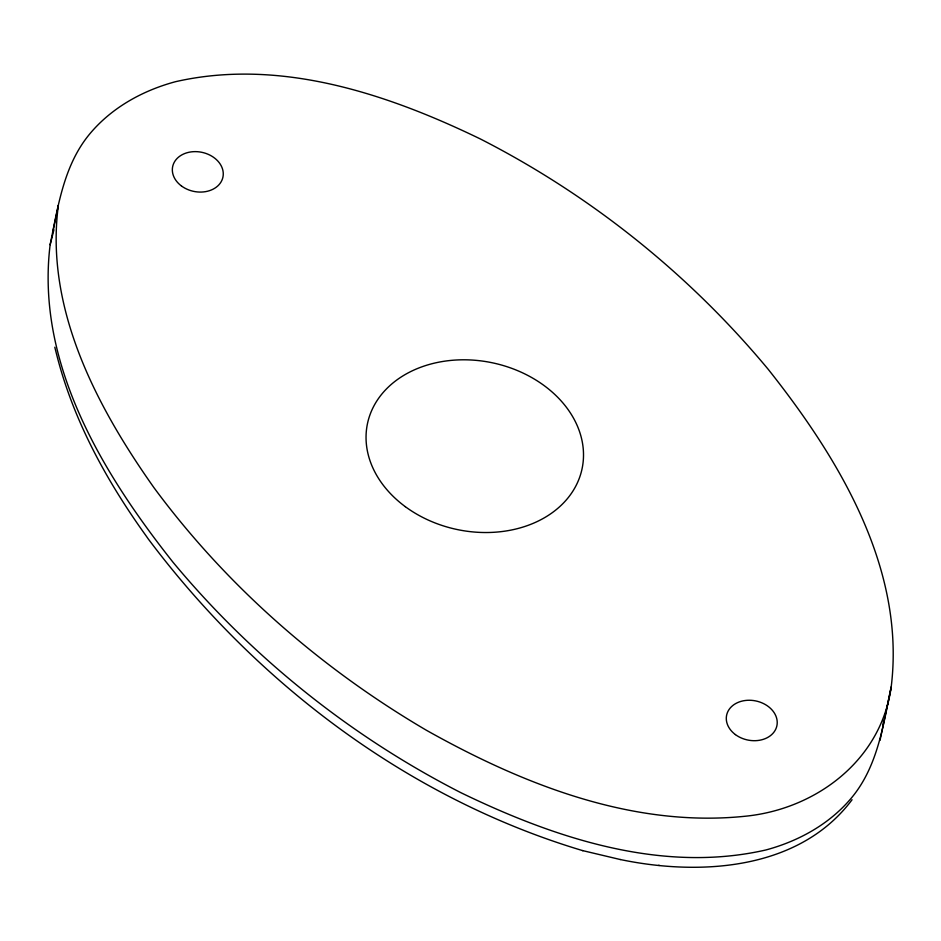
<?xml version="1.0" encoding="UTF-8"?>
<svg xmlns="http://www.w3.org/2000/svg" width="941" height="941" viewBox="0 0 941 941"><rect width="100%" height="100%" fill="white"/><g stroke="black" fill="none" stroke-linecap="round" stroke-linejoin="round"><path stroke-width="1.41" d="M50.132 244.742C35.605 363.144 102.381 473.158 173.073 562.318C252.153 657.488 350.699 736.38 460.89 792.687C554.32 837.949 661.511 873.813 765.892 849.97C798.45 841.195 829.162 824.351 851.099 798.356C877.482 767.08 883.223 725.64 891.198 686.954C905.724 568.552 838.949 458.526 768.268 369.378C689.188 274.196 590.63 195.305 480.439 138.997C387.022 93.747 279.818 57.872 175.438 81.714C142.879 90.489 112.179 107.333 90.242 133.328C63.847 164.604 58.107 206.055 50.132 244.742L53.943 229.769M882.987 726.299L883.505 720.559M53.084 230.745L58.354 205.385C44.756 308.295 96.453 406.3 154.018 487.756C226.828 586.314 320.963 668.428 426.532 730.334C522.726 784.312 632.399 827.809 744.684 816.294C815.753 809.46 881.058 760.481 891.198 686.954L880.023 740.296M852.064 799.732C799.368 870.296 699.881 876.153 620.201 859.509M658.665 865.308L659.429 865.438M54.801 347.241L56.06 352.205C72.539 418.91 106.004 480.051 145.867 535.535L148.349 539.064C256.646 683.425 408.653 798.591 582.503 850.57L582.961 850.664M582.503 850.57L620.284 859.533M405.3 506.658A109.65 85.208 11.8 0 0 581.95 469.312A109.65 85.208 11.8 0 0 437.083 362.532A109.65 85.208 11.8 0 0 405.3 506.658M735.403 734.592A25.689 19.961 11.8 0 0 776.843 725.982A25.689 19.961 11.8 0 0 743.025 700.869A25.689 19.961 11.8 0 0 735.403 734.592M181.448 185.965A25.689 19.961 11.8 0 0 222.888 177.355A25.689 19.961 11.8 0 0 189.07 152.242A25.689 19.961 11.8 0 0 181.448 185.965"/></g></svg>
